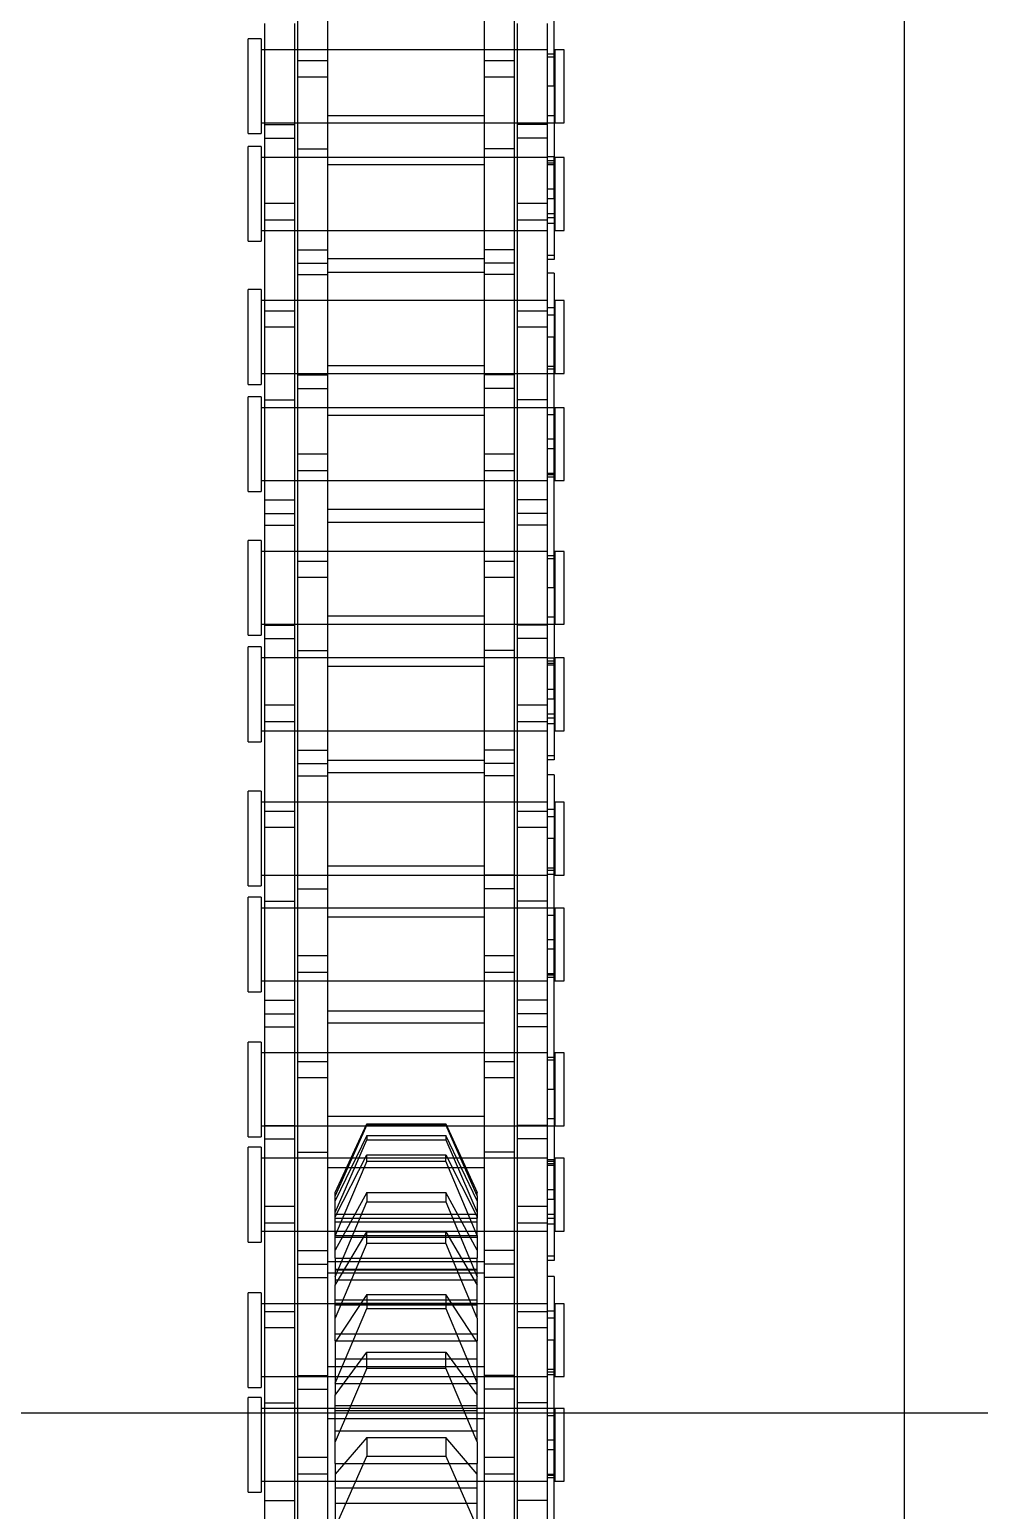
# Model space of a CAD drawing. Header units: metres. Extents: x 0 to 63075, y 0 to 44550.
# Drawn here: x 14551 to 14599.1, y 24696.8 to 24771.8 of the extents above; entities that cross this region are included whole.
import ezdxf

# ---------------------------------------------------------------- set-up
doc = ezdxf.new("R2010")
doc.units = ezdxf.units.M
doc.header["$LTSCALE"] = 75
doc.linetypes.add('HIDDEN2', pattern=[4.7625, 3.175, -1.5875])
for name, color, linetype in [('SDM', 7, 'Continuous'), ('SL4', 4, 'Continuous'), ('ST1', 7, 'HIDDEN2')]:
    doc.layers.add(name, color=color, linetype=linetype)

# ---------------------------------------------------------------- blocks, each defined once
blk = doc.blocks.new('A$Ca53c419a')
at = {"layer": 'SL4'}
blk.add_line((215, 215.76), (1004.763, 215.76), dxfattribs=at)
at = {"layer": 'ST1'}
for p, q in [((272, 281.235), (272, 167.135)), ((267.975, 249), (272.772, 249)), ((267.975, 249), (267.975, 248.341)), ((272.772, 248.341), (272.772, 249)), ((273.279, 249), (278.076, 249)), ((273.279, 249), (273.279, 248.341)), ((278.076, 248.341), (278.076, 249)), ((280.645, 249), (285.442, 249)), ((280.645, 249), (280.645, 248.341)), ((285.442, 248.341), (285.442, 249)), ((285.979, 249), (290.776, 249)), ((285.979, 249), (285.979, 248.341)), ((290.776, 248.341), (290.776, 249)), ((293.315, 249), (298.112, 249)), ((293.315, 249), (293.315, 248.341)), ((298.112, 248.341), (298.112, 249)), ((298.679, 249), (303.476, 249)), ((298.679, 249), (298.679, 248.341)), ((303.476, 248.341), (303.476, 249)), ((305.985, 249), (310.782, 249)), ((305.985, 249), (305.985, 248.341)), ((310.782, 248.341), (310.782, 249)), ((311.379, 249), (316.176, 249)), ((311.379, 249), (311.379, 248.341)), ((316.176, 248.341), (316.176, 249)), ((318.655, 249), (323.452, 249)), ((318.655, 249), (318.655, 248.341)), ((323.452, 248.341), (323.452, 249)), ((324.079, 249), (328.876, 249)), ((324.079, 249), (324.079, 248.341)), ((328.876, 248.341), (328.876, 249)), ((331.325, 249), (336.122, 249)), ((331.325, 249), (331.325, 248.341)), ((336.122, 248.341), (336.122, 249)), ((336.779, 249), (341.576, 249)), ((336.779, 249), (336.779, 248.341)), ((341.576, 248.341), (341.576, 249)), ((272.772, 248.341), (267.975, 248.341)), ((268.529, 248.341), (268.529, 233.843)), ((272.219, 233.843), (272.219, 248.341)), ((278.076, 248.341), (273.279, 248.341)), ((273.832, 248.341), (273.832, 233.843)), ((277.522, 233.843), (277.522, 248.341)), ((285.442, 248.341), (280.645, 248.341)), ((281.199, 248.341), (281.199, 233.843)), ((284.889, 233.843), (284.889, 248.341)), ((290.776, 248.341), (285.979, 248.341)), ((286.532, 248.341), (286.532, 233.843)), ((290.222, 233.843), (290.222, 248.341)), ((298.112, 248.341), (293.315, 248.341)), ((293.869, 248.341), (293.869, 233.843)), ((297.559, 233.843), (297.559, 248.341)), ((303.476, 248.341), (298.679, 248.341)), ((299.232, 248.341), (299.232, 233.843)), ((302.922, 233.843), (302.922, 248.341)), ((310.782, 248.341), (305.985, 248.341)), ((306.539, 248.341), (306.539, 233.843)), ((310.229, 233.843), (310.229, 248.341)), ((316.176, 248.341), (311.379, 248.341)), ((311.932, 248.341), (311.932, 233.843)), ((315.622, 233.843), (315.622, 248.341)), ((323.452, 248.341), (318.655, 248.341)), ((319.209, 248.341), (319.209, 233.843)), ((322.899, 233.843), (322.899, 248.341)), ((328.876, 248.341), (324.079, 248.341)), ((324.632, 248.341), (324.632, 233.843)), ((328.322, 233.843), (328.322, 248.341)), ((336.122, 248.341), (331.325, 248.341)), ((331.879, 248.341), (331.879, 233.843)), ((335.569, 233.843), (335.569, 248.341)), ((341.576, 248.341), (336.779, 248.341)), ((337.332, 248.341), (337.332, 233.843)), ((341.022, 233.843), (341.022, 248.341)), ((266.152, 248.157), (272.502, 248.157)), ((267.549, 248.157), (267.549, 246.637)), ((268.529, 248.157), (268.529, 246.637)), ((272.219, 246.637), (272.219, 248.157)), ((272.502, 248.157), (272.502, 246.637)), ((272.502, 248.157), (281.597, 248.157)), ((273.832, 248.157), (273.832, 246.637)), ((276.294, 246.637), (276.294, 248.157)), ((277.124, 248.157), (277.124, 246.637)), ((277.522, 246.637), (277.522, 248.157)), ((281.199, 248.157), (281.199, 246.637)), ((281.597, 248.157), (282.457, 248.157)), ((281.597, 246.637), (281.597, 248.157)), ((282.457, 248.157), (291.552, 248.157)), ((282.457, 248.157), (282.457, 246.637)), ((284.889, 246.637), (284.889, 248.157)), ((285.868, 248.157), (285.868, 246.637)), ((286.532, 248.157), (286.532, 246.637)), ((286.554, 248.157), (286.554, 246.637)), ((290.222, 246.637), (290.222, 248.157)), ((291.552, 248.157), (291.552, 246.637)), ((291.552, 248.157), (297.902, 248.157)), ((292.203, 248.157), (292.203, 246.637)), ((292.889, 248.157), (292.889, 246.637)), ((293.869, 248.157), (293.869, 246.637)), ((297.559, 246.637), (297.559, 248.157)), ((297.902, 248.157), (297.902, 246.637)), ((297.902, 248.157), (306.997, 248.157)), ((299.232, 248.157), (299.232, 246.637)), ((301.634, 246.637), (301.634, 248.157)), ((302.464, 248.157), (302.464, 246.637)), ((302.922, 246.637), (302.922, 248.157)), ((306.539, 248.157), (306.539, 246.637)), ((306.997, 248.157), (307.857, 248.157)), ((306.997, 246.637), (306.997, 248.157)), ((307.857, 248.157), (316.952, 248.157)), ((307.857, 248.157), (307.857, 246.637)), ((310.229, 246.637), (310.229, 248.157)), ((311.208, 248.157), (311.208, 246.637)), ((311.894, 248.157), (311.894, 246.637)), ((311.932, 248.157), (311.932, 246.637)), ((315.622, 246.637), (315.622, 248.157)), ((316.952, 248.157), (316.952, 246.637)), ((316.952, 248.157), (323.302, 248.157)), ((317.543, 248.157), (317.543, 246.637)), ((318.229, 248.157), (318.229, 246.637)), ((319.209, 248.157), (319.209, 246.637)), ((322.899, 246.637), (322.899, 248.157)), ((323.302, 248.157), (323.302, 246.637)), ((323.302, 248.157), (332.397, 248.157)), ((324.632, 248.157), (324.632, 246.637)), ((326.974, 246.637), (326.974, 248.157)), ((327.804, 248.157), (327.804, 246.637)), ((328.322, 246.637), (328.322, 248.157)), ((331.879, 248.157), (331.879, 246.637)), ((332.397, 248.157), (333.257, 248.157)), ((332.397, 246.637), (332.397, 248.157)), ((333.257, 248.157), (342.352, 248.157)), ((333.257, 248.157), (333.257, 246.637)), ((335.569, 246.637), (335.569, 248.157)), ((336.548, 248.157), (336.548, 246.637)), ((337.234, 248.157), (337.234, 246.637)), ((337.332, 248.157), (337.332, 246.637)), ((341.022, 246.637), (341.022, 248.157)), ((259.802, 246.485), (268.897, 246.485)), ((266.152, 246.637), (272.502, 246.637)), ((268.529, 246.485), (268.529, 244.965)), ((268.897, 246.485), (269.757, 246.485)), ((268.897, 244.965), (268.897, 246.485)), ((269.757, 246.485), (278.852, 246.485)), ((269.757, 246.485), (269.757, 244.965)), ((272.219, 244.965), (272.219, 246.485)), ((272.502, 246.637), (281.597, 246.637)), ((273.198, 246.485), (273.198, 244.965)), ((273.832, 246.485), (273.832, 244.965)), ((273.884, 246.485), (273.884, 244.965)), ((277.522, 244.965), (277.522, 246.485)), ((278.852, 246.485), (278.852, 244.965)), ((278.852, 246.485), (285.202, 246.485)), ((279.533, 246.485), (279.533, 244.965)), ((280.219, 246.485), (280.219, 244.965)), ((281.199, 246.485), (281.199, 244.965)), ((281.597, 246.637), (282.457, 246.637)), ((282.457, 246.637), (291.552, 246.637)), ((284.889, 244.965), (284.889, 246.485)), ((285.202, 246.485), (285.202, 244.965)), ((285.202, 246.485), (294.297, 246.485)), ((286.532, 246.485), (286.532, 244.965)), ((288.964, 244.965), (288.964, 246.485)), ((289.794, 246.485), (289.794, 244.965)), ((290.222, 244.965), (290.222, 246.485)), ((291.552, 246.637), (297.902, 246.637)), ((293.869, 246.485), (293.869, 244.965)), ((294.297, 246.485), (295.157, 246.485)), ((294.297, 244.965), (294.297, 246.485)), ((295.157, 246.485), (304.252, 246.485)), ((295.157, 246.485), (295.157, 244.965)), ((297.559, 244.965), (297.559, 246.485)), ((297.902, 246.637), (306.997, 246.637)), ((298.538, 246.485), (298.538, 244.965)), ((299.224, 246.485), (299.224, 244.965)), ((299.232, 246.485), (299.232, 244.965)), ((302.922, 244.965), (302.922, 246.485)), ((304.252, 246.485), (304.252, 244.965)), ((304.252, 246.485), (310.602, 246.485)), ((304.873, 246.485), (304.873, 244.965)), ((305.559, 246.485), (305.559, 244.965)), ((306.539, 246.485), (306.539, 244.965)), ((306.997, 246.637), (307.857, 246.637)), ((307.857, 246.637), (316.952, 246.637)), ((310.229, 244.965), (310.229, 246.485)), ((310.602, 246.485), (310.602, 244.965)), ((310.602, 246.485), (319.697, 246.485)), ((311.932, 246.485), (311.932, 244.965)), ((314.304, 244.965), (314.304, 246.485)), ((315.134, 246.485), (315.134, 244.965)), ((315.622, 244.965), (315.622, 246.485)), ((316.952, 246.637), (323.302, 246.637)), ((319.209, 246.485), (319.209, 244.965)), ((319.697, 246.485), (320.557, 246.485)), ((319.697, 244.965), (319.697, 246.485)), ((320.557, 246.485), (329.652, 246.485)), ((320.557, 246.485), (320.557, 244.965)), ((322.899, 244.965), (322.899, 246.485)), ((323.302, 246.637), (332.397, 246.637)), ((323.878, 246.485), (323.878, 244.965)), ((324.564, 246.485), (324.564, 244.965)), ((324.632, 246.485), (324.632, 244.965)), ((328.322, 244.965), (328.322, 246.485)), ((329.652, 246.485), (329.652, 244.965)), ((329.652, 246.485), (336.002, 246.485)), ((330.213, 246.485), (330.213, 244.965)), ((330.899, 246.485), (330.899, 244.965)), ((331.879, 246.485), (331.879, 244.965)), ((332.397, 246.637), (333.257, 246.637)), ((333.257, 246.637), (342.352, 246.637)), ((335.569, 244.965), (335.569, 246.485)), ((336.002, 246.485), (336.002, 244.965)), ((336.002, 246.485), (345.097, 246.485)), ((337.332, 246.485), (337.332, 244.965)), ((339.644, 244.965), (339.644, 246.485)), ((340.474, 246.485), (340.474, 244.965)), ((341.022, 244.965), (341.022, 246.485)), ((259.802, 244.965), (268.897, 244.965)), ((269.426, 244.6), (265.383, 244.6)), ((266.17, 244.6), (269.803, 243)), ((267.428, 244.6), (267.428, 237.4)), ((268.199, 244.6), (268.199, 237.4)), ((268.529, 244.965), (268.529, 237.035)), ((270.744, 243), (268.883, 244.6)), ((268.897, 244.965), (269.757, 244.965)), ((269.426, 244.6), (269.426, 237.4)), ((269.426, 244.6), (270.529, 244.6)), ((269.757, 244.965), (278.852, 244.965)), ((274.256, 243), (270.529, 244.6)), ((270.529, 244.6), (272.888, 244.6)), ((271.087, 244.6), (271.087, 237.4)), ((271.717, 244.965), (271.717, 237.035)), ((272.113, 244.6), (272.113, 237.4)), ((272.219, 237.035), (272.219, 244.965)), ((272.375, 244.6), (272.375, 237.4)), ((272.888, 244.6), (275.075, 243)), ((275.636, 244.6), (272.888, 244.6)), ((273.486, 244.6), (273.486, 237.4)), ((273.502, 244.6), (277.276, 243)), ((273.832, 244.965), (273.832, 237.035)), ((274.334, 237.035), (274.334, 244.965)), ((274.731, 244.6), (274.731, 237.4)), ((277.994, 243), (275.571, 244.6)), ((275.636, 244.6), (275.636, 237.4)), ((275.636, 244.6), (276.786, 244.6)), ((275.993, 244.6), (275.993, 237.4)), ((280.586, 243), (276.786, 244.6)), ((276.786, 244.6), (278.461, 244.6)), ((277.464, 244.6), (277.464, 237.4)), ((277.522, 237.035), (277.522, 244.965)), ((277.544, 244.6), (277.544, 237.4)), ((277.723, 244.6), (277.723, 237.4)), ((278.461, 244.6), (281.167, 243)), ((279.826, 244.6), (278.461, 244.6)), ((278.737, 244.6), (278.737, 237.4)), ((278.852, 244.965), (285.202, 244.965)), ((278.881, 244.6), (282.675, 243)), ((279.084, 244.965), (279.084, 237.035)), ((279.233, 244.6), (279.233, 237.4)), ((279.27, 244.6), (279.27, 237.4)), ((279.637, 237.035), (279.637, 244.965)), ((279.826, 244.6), (279.826, 237.4)), ((279.826, 244.6), (280.984, 244.6)), ((283.147, 243), (280.24, 244.6)), ((280.893, 244.6), (280.893, 237.4)), ((284.736, 243), (280.984, 244.6)), ((280.984, 244.6), (281.922, 244.6)), ((280.984, 244.6), (280.984, 237.4)), ((281.199, 244.965), (281.199, 237.035)), ((281.672, 244.6), (281.672, 237.4)), ((281.859, 244.6), (281.859, 237.4)), ((281.859, 244.6), (282.991, 244.6)), ((281.922, 244.6), (285.061, 243)), ((282.052, 244.6), (282.052, 237.4)), ((282.135, 244.6), (285.827, 243)), ((286.037, 243), (282.74, 244.6)), ((286.573, 243), (282.991, 244.6)), ((282.991, 244.6), (283.16, 244.6)), ((283.16, 244.6), (286.631, 243)), ((284.417, 244.965), (284.417, 237.035)), ((284.889, 237.035), (284.889, 244.965)), ((285.202, 244.965), (294.297, 244.965)), ((286.532, 244.965), (286.532, 237.035)), ((287.004, 237.035), (287.004, 244.965)), ((290.222, 237.035), (290.222, 244.965)), ((291.754, 244.965), (291.754, 237.035)), ((292.337, 237.035), (292.337, 244.965)), ((293.869, 244.965), (293.869, 237.035)), ((294.297, 244.965), (295.157, 244.965)), ((295.157, 244.965), (304.252, 244.965)), ((297.117, 244.965), (297.117, 237.035)), ((297.559, 237.035), (297.559, 244.965)), ((299.232, 244.965), (299.232, 237.035)), ((299.674, 237.035), (299.674, 244.965)), ((302.922, 237.035), (302.922, 244.965)), ((304.252, 244.965), (310.602, 244.965)), ((304.424, 244.965), (304.424, 237.035)), ((305.037, 237.035), (305.037, 244.965)), ((306.539, 244.965), (306.539, 237.035)), ((309.817, 244.965), (309.817, 237.035)), ((310.229, 237.035), (310.229, 244.965)), ((310.602, 244.965), (319.697, 244.965)), ((311.932, 244.965), (311.932, 237.035)), ((312.344, 237.035), (312.344, 244.965)), ((315.622, 237.035), (315.622, 244.965)), ((317.094, 244.965), (317.094, 237.035)), ((317.737, 237.035), (317.737, 244.965)), ((319.209, 244.965), (319.209, 237.035)), ((319.697, 244.965), (320.557, 244.965)), ((320.557, 244.965), (329.652, 244.965)), ((322.517, 244.965), (322.517, 237.035)), ((322.899, 237.035), (322.899, 244.965)), ((324.632, 244.965), (324.632, 237.035)), ((325.014, 237.035), (325.014, 244.965)), ((328.322, 237.035), (328.322, 244.965)), ((329.652, 244.965), (336.002, 244.965)), ((329.764, 244.965), (329.764, 237.035)), ((330.437, 237.035), (330.437, 244.965)), ((331.879, 244.965), (331.879, 237.035)), ((335.217, 244.965), (335.217, 237.035)), ((335.569, 237.035), (335.569, 244.965)), ((336.002, 244.965), (345.097, 244.965)), ((337.332, 244.965), (337.332, 237.035)), ((337.684, 237.035), (337.684, 244.965)), ((341.022, 237.035), (341.022, 244.965)), ((269.803, 243), (269.803, 239)), ((270.744, 243), (269.803, 243)), ((270.744, 243), (270.744, 239)), ((274.256, 243), (274.256, 239)), ((274.256, 243), (275.075, 243)), ((275.075, 243), (275.075, 239)), ((277.994, 243), (277.276, 243)), ((277.276, 243), (277.276, 239)), ((277.994, 243), (277.994, 239)), ((280.586, 243), (280.586, 239)), ((280.586, 243), (281.167, 243)), ((281.167, 243), (281.167, 239)), ((283.147, 243), (282.675, 243)), ((282.675, 243), (282.675, 239)), ((283.147, 243), (283.147, 239)), ((284.736, 243), (284.736, 239)), ((284.736, 243), (285.061, 243)), ((285.061, 243), (285.061, 239)), ((286.037, 243), (285.827, 243)), ((285.827, 243), (285.827, 239)), ((286.037, 243), (286.037, 239)), ((286.573, 243), (286.573, 239)), ((286.573, 243), (286.631, 243)), ((286.631, 243), (286.631, 239)), ((269.803, 239), (266.17, 237.4)), ((268.883, 237.4), (270.744, 239)), ((270.744, 239), (269.803, 239)), ((270.529, 237.4), (274.256, 239)), ((275.075, 239), (272.888, 237.4)), ((277.276, 239), (273.502, 237.4)), ((274.256, 239), (275.075, 239)), ((275.571, 237.4), (277.994, 239)), ((276.786, 237.4), (280.586, 239)), ((277.994, 239), (277.276, 239)), ((281.167, 239), (278.461, 237.4)), ((282.675, 239), (278.881, 237.4)), ((280.24, 237.4), (283.147, 239)), ((280.586, 239), (281.167, 239)), ((280.984, 237.4), (284.736, 239)), ((285.061, 239), (281.922, 237.4)), ((285.827, 239), (282.135, 237.4)), ((283.147, 239), (282.675, 239)), ((282.74, 237.4), (286.037, 239)), ((282.991, 237.4), (286.573, 239)), ((286.631, 239), (283.16, 237.4)), ((284.736, 239), (285.061, 239)), ((286.037, 239), (285.827, 239)), ((286.573, 239), (286.631, 239)), ((259.802, 237.035), (268.897, 237.035)), ((265.383, 237.4), (269.426, 237.4)), ((268.529, 237.035), (268.529, 235.515)), ((268.897, 237.035), (269.757, 237.035)), ((268.897, 235.515), (268.897, 237.035)), ((270.529, 237.4), (269.426, 237.4)), ((269.757, 237.035), (278.852, 237.035)), ((269.757, 237.035), (269.757, 235.515)), ((270.529, 237.4), (272.888, 237.4)), ((272.219, 235.515), (272.219, 237.035)), ((272.888, 237.4), (275.636, 237.4)), ((273.198, 235.515), (273.198, 237.035)), ((273.832, 237.035), (273.832, 235.515)), ((273.884, 235.515), (273.884, 237.035)), ((276.786, 237.4), (275.636, 237.4)), ((276.786, 237.4), (278.461, 237.4)), ((277.522, 235.515), (277.522, 237.035)), ((278.461, 237.4), (279.826, 237.4)), ((278.852, 235.515), (278.852, 237.035)), ((278.852, 237.035), (285.202, 237.035)), ((279.533, 235.515), (279.533, 237.035)), ((280.984, 237.4), (279.826, 237.4)), ((280.219, 235.515), (280.219, 237.035)), ((280.984, 237.4), (281.922, 237.4)), ((281.199, 237.035), (281.199, 235.515)), ((282.991, 237.4), (281.859, 237.4)), ((282.991, 237.4), (283.16, 237.4)), ((284.889, 235.515), (284.889, 237.035)), ((285.202, 235.515), (285.202, 237.035)), ((285.202, 237.035), (294.297, 237.035)), ((286.532, 237.035), (286.532, 235.515)), ((288.964, 235.515), (288.964, 237.035)), ((289.794, 237.035), (289.794, 235.515)), ((290.222, 235.515), (290.222, 237.035)), ((293.869, 237.035), (293.869, 235.515)), ((294.297, 237.035), (295.157, 237.035)), ((294.297, 235.515), (294.297, 237.035)), ((295.157, 237.035), (304.252, 237.035)), ((295.157, 237.035), (295.157, 235.515)), ((297.559, 235.515), (297.559, 237.035)), ((298.538, 235.515), (298.538, 237.035)), ((299.224, 235.515), (299.224, 237.035)), ((299.232, 237.035), (299.232, 235.515)), ((302.922, 235.515), (302.922, 237.035)), ((304.252, 235.515), (304.252, 237.035)), ((304.252, 237.035), (310.602, 237.035)), ((304.873, 235.515), (304.873, 237.035)), ((305.559, 235.515), (305.559, 237.035)), ((306.539, 237.035), (306.539, 235.515)), ((310.229, 235.515), (310.229, 237.035)), ((310.602, 235.515), (310.602, 237.035)), ((310.602, 237.035), (319.697, 237.035)), ((311.932, 237.035), (311.932, 235.515)), ((314.304, 235.515), (314.304, 237.035)), ((315.134, 237.035), (315.134, 235.515)), ((315.622, 235.515), (315.622, 237.035)), ((319.209, 237.035), (319.209, 235.515)), ((319.697, 237.035), (320.557, 237.035)), ((319.697, 235.515), (319.697, 237.035)), ((320.557, 237.035), (329.652, 237.035)), ((320.557, 237.035), (320.557, 235.515)), ((322.899, 235.515), (322.899, 237.035)), ((323.878, 235.515), (323.878, 237.035)), ((324.564, 235.515), (324.564, 237.035)), ((324.632, 237.035), (324.632, 235.515)), ((328.322, 235.515), (328.322, 237.035)), ((329.652, 235.515), (329.652, 237.035)), ((329.652, 237.035), (336.002, 237.035)), ((330.213, 235.515), (330.213, 237.035)), ((330.899, 235.515), (330.899, 237.035)), ((331.879, 237.035), (331.879, 235.515)), ((335.569, 235.515), (335.569, 237.035)), ((336.002, 235.515), (336.002, 237.035)), ((336.002, 237.035), (345.097, 237.035)), ((337.332, 237.035), (337.332, 235.515)), ((339.644, 235.515), (339.644, 237.035)), ((340.474, 237.035), (340.474, 235.515)), ((341.022, 235.515), (341.022, 237.035)), ((259.802, 235.515), (268.897, 235.515)), ((268.897, 235.515), (269.757, 235.515)), ((269.757, 235.515), (278.852, 235.515)), ((278.852, 235.515), (285.202, 235.515)), ((285.202, 235.515), (294.297, 235.515)), ((294.297, 235.515), (295.157, 235.515)), ((295.157, 235.515), (304.252, 235.515)), ((304.252, 235.515), (310.602, 235.515)), ((310.602, 235.515), (319.697, 235.515)), ((319.697, 235.515), (320.557, 235.515)), ((320.557, 235.515), (329.652, 235.515)), ((329.652, 235.515), (336.002, 235.515)), ((336.002, 235.515), (345.097, 235.515)), ((266.152, 235.363), (272.502, 235.363)), ((267.549, 233.843), (267.549, 235.363)), ((268.529, 235.363), (268.529, 233.843)), ((272.219, 233.511), (272.219, 235.363)), ((272.502, 233.843), (272.502, 235.363)), ((272.502, 235.363), (281.597, 235.363)), ((273.832, 235.363), (273.832, 233.843)), ((276.294, 233.843), (276.294, 235.363)), ((277.124, 235.363), (277.124, 233.843)), ((277.522, 233.843), (277.522, 235.363)), ((281.199, 235.363), (281.199, 233.843)), ((281.597, 235.363), (282.457, 235.363)), ((281.597, 233.843), (281.597, 235.363)), ((282.457, 235.363), (291.552, 235.363)), ((282.457, 235.363), (282.457, 233.843)), ((284.889, 233.843), (284.889, 235.363)), ((285.868, 233.843), (285.868, 235.363)), ((286.532, 235.363), (286.532, 233.511)), ((286.554, 233.843), (286.554, 235.363)), ((290.222, 233.843), (290.222, 235.363)), ((291.552, 233.843), (291.552, 235.363)), ((291.552, 235.363), (297.902, 235.363)), ((292.203, 233.843), (292.203, 235.363)), ((292.889, 233.843), (292.889, 235.363)), ((293.869, 235.363), (293.869, 233.843)), ((297.559, 233.511), (297.559, 235.363)), ((297.902, 233.843), (297.902, 235.363)), ((297.902, 235.363), (306.997, 235.363)), ((299.232, 235.363), (299.232, 233.843)), ((301.634, 233.843), (301.634, 235.363)), ((302.464, 235.363), (302.464, 233.843)), ((302.922, 233.843), (302.922, 235.363)), ((306.539, 235.363), (306.539, 233.843)), ((306.997, 235.363), (307.857, 235.363)), ((306.997, 233.843), (306.997, 235.363)), ((307.857, 235.363), (316.952, 235.363)), ((307.857, 235.363), (307.857, 233.843)), ((310.229, 233.843), (310.229, 235.363)), ((311.208, 233.843), (311.208, 235.363)), ((311.894, 233.843), (311.894, 235.363)), ((311.932, 235.363), (311.932, 233.511)), ((315.622, 233.843), (315.622, 235.363)), ((316.952, 233.843), (316.952, 235.363)), ((316.952, 235.363), (323.302, 235.363)), ((317.543, 233.843), (317.543, 235.363)), ((318.229, 233.843), (318.229, 235.363)), ((319.209, 235.363), (319.209, 233.843)), ((322.899, 233.511), (322.899, 235.363)), ((323.302, 233.843), (323.302, 235.363)), ((323.302, 235.363), (332.397, 235.363)), ((324.632, 235.363), (324.632, 233.843)), ((326.974, 233.843), (326.974, 235.363)), ((327.804, 235.363), (327.804, 233.843)), ((328.322, 233.843), (328.322, 235.363)), ((331.879, 235.363), (331.879, 233.843)), ((332.397, 235.363), (333.257, 235.363)), ((332.397, 233.843), (332.397, 235.363)), ((333.257, 235.363), (342.352, 235.363)), ((333.257, 235.363), (333.257, 233.843)), ((335.569, 233.843), (335.569, 235.363)), ((336.548, 233.843), (336.548, 235.363)), ((337.234, 233.843), (337.234, 235.363)), ((337.332, 235.363), (337.332, 233.511)), ((341.022, 233.843), (341.022, 235.363)), ((262.977, 233.511), (275.677, 233.511)), ((266.152, 233.843), (272.502, 233.843)), ((272.219, 233.474), (268.529, 233.474)), ((268.529, 233.474), (268.529, 233)), ((268.698, 233.511), (268.698, 233.843)), ((268.819, 233.511), (268.819, 233.843)), ((268.898, 233.843), (268.898, 233.474)), ((270.13, 233.511), (270.13, 233.843)), ((270.618, 233.511), (270.618, 233.843)), ((271.85, 233.474), (271.85, 233.843)), ((272.219, 233), (272.219, 233.474)), ((272.502, 233.843), (281.597, 233.843)), ((277.522, 233.474), (273.832, 233.474)), ((273.832, 233.474), (273.832, 233)), ((273.926, 233.511), (273.926, 233.843)), ((274.058, 233.511), (274.058, 233.843)), ((274.201, 233.843), (274.201, 233.474)), ((275.677, 233.511), (275.677, 233.843)), ((278.908, 233.511), (275.677, 233.511)), ((276.784, 233.511), (276.784, 233.843)), ((277.153, 233.474), (277.153, 233.843)), ((277.522, 233), (277.522, 233.474)), ((278.908, 233.511), (278.908, 233.843)), ((279.719, 233.511), (279.719, 233.843)), ((282.8, 233.511), (279.719, 233.511)), ((279.922, 233.511), (279.922, 233.843)), ((284.889, 233.474), (281.199, 233.474)), ((281.199, 233.474), (281.199, 233)), ((281.568, 233.843), (281.568, 233.474)), ((281.597, 233.843), (282.457, 233.843)), ((281.838, 233.511), (281.838, 233.843)), ((282.041, 233.511), (282.041, 233.843)), ((282.457, 233.843), (291.552, 233.843)), ((282.8, 233.511), (282.8, 233.843)), ((282.8, 233.511), (284.825, 233.511)), ((283.288, 233.511), (283.288, 233.843)), ((284.52, 233.474), (284.52, 233.843)), ((284.598, 233.511), (284.598, 233.843)), ((284.72, 233.511), (284.72, 233.843)), ((284.825, 233.843), (284.825, 233.511)), ((288.377, 233.511), (284.825, 233.511)), ((284.889, 233), (284.889, 233.474)), ((290.222, 233.474), (286.532, 233.474)), ((286.532, 233.474), (286.532, 233)), ((286.901, 233.843), (286.901, 233.474)), ((288.377, 233.511), (288.377, 233.843)), ((288.377, 233.511), (301.077, 233.511)), ((289.853, 233.474), (289.853, 233.843)), ((289.996, 233.511), (289.996, 233.843)), ((290.222, 233), (290.222, 233.474)), ((291.552, 233.843), (297.902, 233.843)), ((297.559, 233.474), (293.869, 233.474)), ((293.869, 233.474), (293.869, 233)), ((294.038, 233.511), (294.038, 233.843)), ((294.159, 233.511), (294.159, 233.843)), ((294.238, 233.843), (294.238, 233.474)), ((295.47, 233.511), (295.47, 233.843)), ((295.958, 233.511), (295.958, 233.843)), ((297.19, 233.474), (297.19, 233.843)), ((297.559, 233), (297.559, 233.474)), ((297.902, 233.843), (306.997, 233.843)), ((302.922, 233.474), (299.232, 233.474)), ((299.232, 233.474), (299.232, 233)), ((299.266, 233.511), (299.266, 233.843)), ((299.458, 233.511), (299.458, 233.843)), ((299.601, 233.843), (299.601, 233.474)), ((301.077, 233.511), (301.077, 233.843)), ((304.308, 233.511), (301.077, 233.511)), ((302.184, 233.511), (302.184, 233.843)), ((302.553, 233.474), (302.553, 233.843)), ((302.922, 233), (302.922, 233.474)), ((304.308, 233.511), (304.308, 233.843)), ((305.059, 233.511), (305.059, 233.843)), ((308.14, 233.511), (305.059, 233.511)), ((305.262, 233.511), (305.262, 233.843)), ((310.229, 233.474), (306.539, 233.474)), ((306.539, 233.474), (306.539, 233)), ((306.908, 233.843), (306.908, 233.474)), ((306.997, 233.843), (307.857, 233.843)), ((307.178, 233.511), (307.178, 233.843)), ((307.381, 233.511), (307.381, 233.843)), ((307.857, 233.843), (316.952, 233.843)), ((308.14, 233.511), (308.14, 233.843)), ((308.14, 233.511), (310.225, 233.511)), ((308.628, 233.511), (308.628, 233.843)), ((309.86, 233.474), (309.86, 233.843)), ((309.938, 233.511), (309.938, 233.843)), ((310.06, 233.511), (310.06, 233.843)), ((310.225, 233.843), (310.225, 233.511)), ((313.777, 233.511), (310.225, 233.511)), ((310.229, 233), (310.229, 233.474)), ((315.622, 233.474), (311.932, 233.474)), ((311.932, 233.474), (311.932, 233)), ((312.301, 233.843), (312.301, 233.474)), ((313.777, 233.511), (313.777, 233.843)), ((313.777, 233.511), (326.477, 233.511)), ((315.253, 233.474), (315.253, 233.843)), ((315.396, 233.511), (315.396, 233.843)), ((315.622, 233), (315.622, 233.474)), ((316.952, 233.843), (323.302, 233.843)), ((322.899, 233.474), (319.209, 233.474)), ((319.209, 233.474), (319.209, 233)), ((319.378, 233.511), (319.378, 233.843)), ((319.499, 233.511), (319.499, 233.843)), ((319.578, 233.843), (319.578, 233.474)), ((320.81, 233.511), (320.81, 233.843)), ((321.298, 233.511), (321.298, 233.843)), ((322.53, 233.474), (322.53, 233.843)), ((322.899, 233), (322.899, 233.474)), ((323.302, 233.843), (332.397, 233.843)), ((324.606, 233.511), (324.606, 233.843)), ((328.322, 233.474), (324.632, 233.474)), ((324.632, 233.474), (324.632, 233)), ((324.858, 233.511), (324.858, 233.843)), ((325.001, 233.843), (325.001, 233.474)), ((326.477, 233.511), (326.477, 233.843)), ((329.708, 233.511), (326.477, 233.511)), ((327.584, 233.511), (327.584, 233.843)), ((327.953, 233.474), (327.953, 233.843)), ((328.322, 233), (328.322, 233.474)), ((329.708, 233.511), (329.708, 233.843)), ((330.399, 233.511), (330.399, 233.843)), ((333.48, 233.511), (330.399, 233.511)), ((330.602, 233.511), (330.602, 233.843)), ((335.569, 233.474), (331.879, 233.474)), ((331.879, 233.474), (331.879, 233)), ((332.248, 233.843), (332.248, 233.474)), ((332.397, 233.843), (333.257, 233.843)), ((332.518, 233.511), (332.518, 233.843)), ((332.721, 233.511), (332.721, 233.843)), ((333.257, 233.843), (342.352, 233.843)), ((333.48, 233.511), (333.48, 233.843)), ((333.48, 233.511), (335.625, 233.511)), ((333.968, 233.511), (333.968, 233.843)), ((335.2, 233.474), (335.2, 233.843)), ((335.278, 233.511), (335.278, 233.843)), ((335.4, 233.511), (335.4, 233.843)), ((335.569, 233), (335.569, 233.474)), ((335.625, 233.843), (335.625, 233.511)), ((339.177, 233.511), (335.625, 233.511)), ((341.022, 233.474), (337.332, 233.474)), ((337.332, 233.474), (337.332, 233)), ((337.701, 233.843), (337.701, 233.474)), ((339.177, 233.511), (339.177, 233.843)), ((339.177, 233.511), (351.877, 233.511)), ((340.653, 233.474), (340.653, 233.843)), ((340.796, 233.511), (340.796, 233.843)), ((341.022, 233), (341.022, 233.474)), ((268.529, 233), (272.219, 233)), ((273.832, 233), (277.522, 233)), ((281.199, 233), (284.889, 233)), ((286.532, 233), (290.222, 233)), ((293.869, 233), (297.559, 233)), ((299.232, 233), (302.922, 233)), ((306.539, 233), (310.229, 233)), ((311.932, 233), (315.622, 233)), ((319.209, 233), (322.899, 233)), ((324.632, 233), (328.322, 233)), ((331.879, 233), (335.569, 233)), ((337.332, 233), (341.022, 233)), ((215, 215.76), (1004.763, 215.76))]:
    blk.add_line(p, q, dxfattribs=at)

msp = doc.modelspace()

# ---------------------------------------------------------------- block references
at = {"layer": 'SDM', "rotation": 90}
msp.add_blockref('A$Ca53c419a', (14811.027, 24429.769), dxfattribs=at)

doc.saveas('drawing.dxf')
